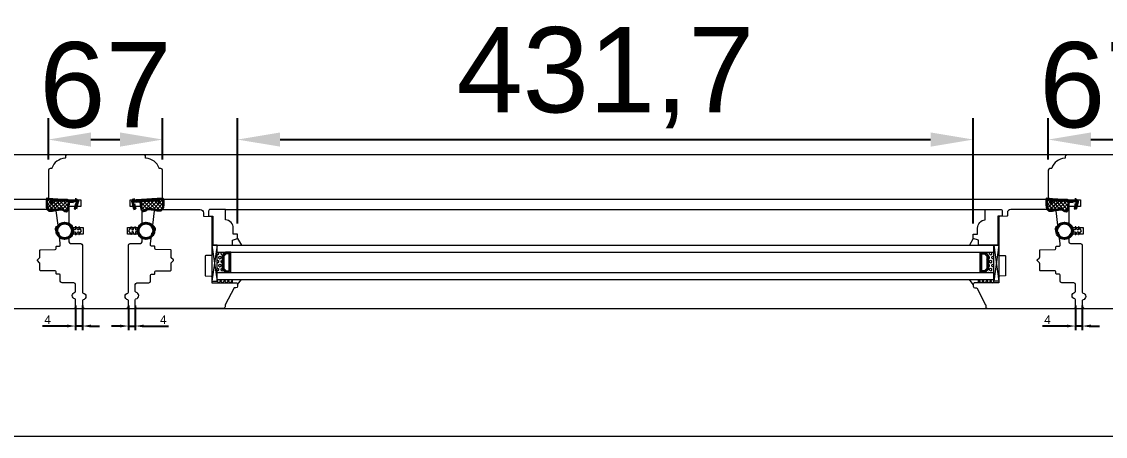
# Model space of a CAD drawing. Header units: millimetres. Extents: x 0 to 182016, y 11 to 3710.
# Drawn here: x 124816 to 125452, y 820 to 1063 of the extents above; entities that cross this region are included whole.
import ezdxf

# ---------------------------------------------------------------- set-up
doc = ezdxf.new("R2010")
doc.units = ezdxf.units.MM
for name, color, linetype, lineweight in [('Matmenys', 10, 'Continuous', 20), ('OTHER', 251, 'Continuous', 13), ('Stakta', 7, 'Continuous', 25), ('Testinės profilio linijos', 7, 'Continuous', 5)]:
    doc.layers.add(name, color=color, linetype=linetype, lineweight=lineweight)
doc.styles.get("Standard").update_dxf_attribs({"font": 'arial.ttf'})
doc.dimstyles.new('2', dxfattribs={"dimscale": 2, "dimtxt": 2.5, "dimasz": 2.5, "dimexe": 1.25, "dimexo": 0.625, "dimtad": 1, "dimtxsty": 'Standard', "dimcen": 2.5, "dimadec": 0, "dimazin": 0, "dimtfac": 1, "dimtmove": 0, "dimatfit": 3, "dimfxl": 1, "dimarcsym": 0})
doc.dimstyles.new('Padidinti matmenys', dxfattribs={"dimscale": 10, "dimtxt": 5, "dimasz": 2.5, "dimexe": 1.25, "dimexo": 0.625, "dimtad": 1, "dimdec": 1, "dimtxsty": 'Standard', "dimcen": 2.5, "dimadec": 0, "dimazin": 0, "dimtfac": 1, "dimtdec": 1, "dimtmove": 0, "dimatfit": 3, "dimfxl": 1, "dimarcsym": 0})

# ---------------------------------------------------------------- blocks, each defined once
blk = doc.blocks.new('*D1820')
at = {"layer": 'Defpoints', "color": 0, "transparency": 16777216}
for p in [(124878.59, 898.18), (124882.59, 898.18), (124878.59, 884.81)]:
    blk.add_point(p, dxfattribs=at)
at = {"layer": 'Matmenys', "color": 0, "lineweight": -2, "transparency": 16777216}
for p, q in [((124878.59, 896.93), (124878.59, 882.31)), ((124882.59, 896.93), (124882.59, 882.31)), ((124873.59, 884.81), (124868.59, 884.81)), ((124878.59, 884.81), (124882.59, 884.81)), ((124887.59, 884.81), (124901.99, 884.81))]:
    blk.add_line(p, q, dxfattribs=at)
at = {"layer": 'Matmenys', "color": 0, "transparency": 16777216}
for points in [[(124873.59, 885.65), (124873.59, 883.98), (124878.59, 884.81)], [(124887.59, 885.65), (124887.59, 883.98), (124882.59, 884.81)]]:
    blk.add_solid(points, dxfattribs=at)
at = {"layer": 'Matmenys', "color": 0, "transparency": 16777216, "insert": (124899.01, 888.56), "char_height": 5, "attachment_point": 5}
blk.add_mtext('4', dxfattribs=at)
blk = doc.blocks.new('*D1838')
at = {"layer": 'Defpoints', "color": 0, "transparency": 16777216}
for p in [(124847.59, 898.18), (124851.59, 898.18), (124851.59, 884.81)]:
    blk.add_point(p, dxfattribs=at)
at = {"layer": 'Matmenys', "color": 0, "lineweight": -2, "transparency": 16777216}
for p, q in [((124847.59, 896.93), (124847.59, 882.31)), ((124851.59, 896.93), (124851.59, 882.31)), ((124842.59, 884.81), (124828.19, 884.81)), ((124851.59, 884.81), (124847.59, 884.81)), ((124856.59, 884.81), (124861.59, 884.81))]:
    blk.add_line(p, q, dxfattribs=at)
at = {"layer": 'Matmenys', "color": 0, "transparency": 16777216}
for points in [[(124842.59, 885.65), (124842.59, 883.98), (124847.59, 884.81)], [(124856.59, 885.65), (124856.59, 883.98), (124851.59, 884.81)]]:
    blk.add_solid(points, dxfattribs=at)
at = {"layer": 'Matmenys', "color": 0, "transparency": 16777216, "insert": (124831.17, 888.56), "char_height": 5, "attachment_point": 5}
blk.add_mtext('4', dxfattribs=at)
blk = doc.blocks.new('*D1850')
at = {"color": 0, "lineweight": -2, "transparency": 16777216}
for p, q in [((124942.59, 944.9), (124942.59, 1006.64)), ((125374.34, 944.9), (125374.34, 1006.64)), ((124967.59, 994.14), (125349.34, 994.14))]:
    blk.add_line(p, q, dxfattribs=at)
at = {"color": 0, "transparency": 16777216}
for points in [[(124967.59, 998.31), (124967.59, 989.98), (124942.59, 994.14)], [(125349.34, 998.31), (125349.34, 989.98), (125374.34, 994.14)]]:
    blk.add_solid(points, dxfattribs=at)
at = {"layer": 'Defpoints', "color": 0, "transparency": 16777216}
for p in [(125374.34, 994.14), (124942.59, 938.65), (125374.34, 938.65)]:
    blk.add_point(p, dxfattribs=at)
at = {"color": 0, "lineweight": 5, "transparency": 16777216, "insert": (125158.46, 1030.44), "char_height": 50, "attachment_point": 5}
blk.add_mtext('431,7', dxfattribs=at)
blk = doc.blocks.new('*D2122')
at = {"color": 0, "lineweight": -2, "transparency": 16777216}
for p, q in [((124831.59, 982.39), (124831.59, 1006.64)), ((124898.59, 982.39), (124898.59, 1006.64)), ((124856.59, 994.14), (124873.59, 994.14))]:
    blk.add_line(p, q, dxfattribs=at)
at = {"color": 0, "transparency": 16777216}
for points in [[(124856.59, 998.31), (124856.59, 989.98), (124831.59, 994.14)], [(124873.59, 998.31), (124873.59, 989.98), (124898.59, 994.14)]]:
    blk.add_solid(points, dxfattribs=at)
at = {"layer": 'Defpoints', "color": 0, "transparency": 16777216}
for p in [(124898.59, 994.14), (124831.59, 976.14), (124898.59, 976.14)]:
    blk.add_point(p, dxfattribs=at)
at = {"color": 0, "lineweight": 5, "transparency": 16777216, "insert": (124865.09, 1025.92), "char_height": 50, "attachment_point": 5}
blk.add_mtext('67', dxfattribs=at)
blk = doc.blocks.new('*D1853')
at = {"layer": 'Defpoints', "color": 0, "transparency": 16777216}
for p in [(125434.34, 898.18), (125438.34, 898.18), (125438.34, 884.81)]:
    blk.add_point(p, dxfattribs=at)
at = {"layer": 'Matmenys', "color": 0, "lineweight": -2, "transparency": 16777216}
for p, q in [((125434.34, 896.93), (125434.34, 882.31)), ((125438.34, 896.93), (125438.34, 882.31)), ((125429.34, 884.81), (125414.94, 884.81)), ((125438.34, 884.81), (125434.34, 884.81)), ((125443.34, 884.81), (125448.34, 884.81))]:
    blk.add_line(p, q, dxfattribs=at)
at = {"layer": 'Matmenys', "color": 0, "transparency": 16777216}
for points in [[(125429.34, 885.65), (125429.34, 883.98), (125434.34, 884.81)], [(125443.34, 885.65), (125443.34, 883.98), (125438.34, 884.81)]]:
    blk.add_solid(points, dxfattribs=at)
at = {"layer": 'Matmenys', "color": 0, "transparency": 16777216, "insert": (125417.92, 888.56), "char_height": 5, "attachment_point": 5}
blk.add_mtext('4', dxfattribs=at)
blk = doc.blocks.new('*D2124')
at = {"color": 0, "lineweight": -2, "transparency": 16777216}
for p, q in [((125418.34, 982.39), (125418.34, 1006.64)), ((125485.34, 982.39), (125485.34, 1006.64)), ((125443.34, 994.14), (125460.34, 994.14))]:
    blk.add_line(p, q, dxfattribs=at)
at = {"color": 0, "transparency": 16777216}
for points in [[(125443.34, 998.31), (125443.34, 989.98), (125418.34, 994.14)], [(125460.34, 998.31), (125460.34, 989.98), (125485.34, 994.14)]]:
    blk.add_solid(points, dxfattribs=at)
at = {"layer": 'Defpoints', "color": 0, "transparency": 16777216}
for p in [(125485.34, 994.14), (125418.34, 976.14), (125485.34, 976.14)]:
    blk.add_point(p, dxfattribs=at)
at = {"color": 0, "lineweight": 5, "transparency": 16777216, "insert": (125451.84, 1025.92), "char_height": 50, "attachment_point": 5}
blk.add_mtext('67', dxfattribs=at)

msp = doc.modelspace()

# ---------------------------------------------------------------- hatches: boundary and pattern name
at = {"lineweight": 0}
h = msp.add_hatch(dxfattribs=at)
h.set_pattern_fill('HEX', color=256, scale=0.25, angle=90, style=0)
h.set_pattern_definition([(90, (106583.3193, -11991.2577), (1.374815, -4e-16), [0.79375, -1.5875]), (330, (106583.3193, -11991.2577), (-0.6874075, -1.190624716), [0.79375, -1.5875]), (30, (106583.3193, -11990.4639), (0.6874075, -1.190624716), [0.79375, -1.5875])])
h.paths.add_polyline_path([(124930.5903236, 916.1506155), (124935.5903236, 916.1506155), (124933.5903236, 918.1506155), (124933.5903236, 926.1506155), (124935.5903236, 928.1506155), (124930.5903236, 928.1513245)])
h = msp.add_hatch(dxfattribs=at)
h.set_pattern_fill('JIS_WOOD', color=256, angle=90, style=0)
h.set_pattern_definition([(45, (106583.3193, -11991.2577), (0.5, -0.5), [])])
h.paths.add_polyline_path([(124933.5903236, 926.1506155), (124933.5903236, 918.1506155), (124935.5903236, 916.1506155), (124938.5903236, 916.1506155), (124938.608057, 928.1871981), (124935.5903236, 928.1506155)])
h.paths.add_polyline_path([(124934.5903236, 918.564829), (124934.5903236, 925.7364019), (124936.0045372, 927.1506155), (124937.5903236, 927.1506155), (124937.5903236, 917.1506155), (124936.0045372, 917.1506155)], flags=16)
h = msp.add_hatch(dxfattribs=at)
h.set_pattern_fill('JIS_WOOD', color=256, angle=90, style=0)
h.set_pattern_definition([(45, (106635.56644, -11991.2577), (0.5, -0.5), [])])
h.paths.add_polyline_path([(125383.3375537, 926.1506155), (125383.3375537, 918.1506155), (125381.3375537, 916.1506155), (125378.3375537, 916.1506155), (125378.3198203, 928.1871981), (125381.3375537, 928.1506155)])
h.paths.add_polyline_path([(125382.3375537, 918.564829), (125382.3375537, 925.7364019), (125380.9233401, 927.1506155), (125379.3375537, 927.1506155), (125379.3375537, 917.1506155), (125380.9233401, 917.1506155)], flags=16)
h = msp.add_hatch(dxfattribs=at)
h.set_pattern_fill('HEX', color=256, scale=0.25, angle=90, style=0)
h.set_pattern_definition([(90, (106635.5664, -11991.2577), (1.374815, -4e-16), [0.79375, -1.5875]), (330, (106635.5664, -11991.2577), (-0.6874075, -1.190624716), [0.79375, -1.5875]), (30, (106635.5664, -11990.4639), (0.6874075, -1.190624716), [0.79375, -1.5875])])
h.paths.add_polyline_path([(125386.3375537, 916.1506155), (125381.3375537, 916.1506155), (125383.3375537, 918.1506155), (125383.3375537, 926.1506155), (125381.3375537, 928.1506155), (125386.3375537, 928.1513245)])
at = {"lineweight": 0, "ltscale": 0.5}
h = msp.add_hatch(dxfattribs=at)
h.set_pattern_fill('ANSI37', color=256, scale=0.5, angle=90, style=0)
h.set_pattern_definition([(135, (124927.0903, 910.1513), (-1.12253, -1.12253), []), (225, (124927.0903, 910.1513), (1.12253, -1.12253), [])])
h.paths.add_polyline_path([(124939.5903236, 912.1513245), (124930.5903236, 912.1513245), (124930.5903236, 910.1513245), (124939.5903236, 910.1513245)])
h = msp.add_hatch(dxfattribs=at)
h.set_pattern_fill('ANSI37', color=256, scale=0.5, angle=90, style=0)
h.set_pattern_definition([(135, (124979.3375, 910.1513), (-1.122532, -1.122532), []), (225, (124979.3375, 910.1513), (1.122532, -1.122532), [])])
h.paths.add_polyline_path([(125377.3375537, 912.1513245), (125386.3375537, 912.1513245), (125386.3375537, 910.1513245), (125377.3375537, 910.1513245)])
at = {"layer": 'Matmenys'}
h = msp.add_hatch(dxfattribs=at)
h.set_pattern_fill('ANSI37', color=252, scale=0.5, angle=-93.5893456117, style=0)
h.set_pattern_definition([(311.4106544, (121266.5648, -271234.8493), (1.190606082, 1.0500540025), []), (41.4106544, (121266.5648, -271234.8493), (-1.0500540025, 1.190606082), [])])
edge = h.paths.add_edge_path()
edge.add_arc((124833.5162077, 958.4569008), 0.1, 86.4106543883, 176.4106543883)
edge.add_line((124833.4164038, 958.4631613), (124833.3193206, 956.9154756))
edge.add_arc((124833.069811, 956.9311268), 0.25, 176.4106543883, 356.4106543883, ccw=False)
edge.add_line((124832.8203014, 956.9467781), (124832.9486871, 958.993483))
edge.add_arc((124833.0484909, 958.9872225), 0.1, 86.410654381, 176.4106543883, ccw=False)
edge.add_line((124833.0547514, 959.0870263), (124833.0594964, 959.1626693))
edge.add_line((124833.0594964, 959.1626693), (124831.0776955, 959.2869837))
edge.add_spline(control_points=[(124831.0776955, 959.2869837), (124830.998537, 959.2751814), (124830.9285453, 959.2640058), (124830.8447945, 959.2422119), (124830.8212302, 959.2328261), (124830.7973472, 959.2201312), (124830.7892876, 959.213882), (124830.7647997, 959.1882931), (124830.7459069, 959.1590561), (124830.7122035, 959.0547364), (124830.6990816, 958.9818041), (124830.6793794, 958.7288211), (124830.6898778, 958.514987), (124830.7092059, 958.0725085), (124830.7136813, 957.8531797), (124830.7147575, 957.4332888), (124830.7117255, 957.2302026), (124830.6990151, 956.6399953), (124830.6858386, 956.2719452), (124830.6861003, 955.5187638), (124830.7045966, 955.1420139), (124830.807783, 954.5489095), (124830.867677, 954.3213385), (124831.0207126, 953.9242373), (124831.103462, 953.7524496), (124831.3074622, 953.4112819), (124831.427577, 953.2450792), (124831.6950221, 952.9539195), (124831.8426958, 952.8303395), (124832.1238803, 952.6706207), (124832.2591766, 952.6230668), (124832.5604754, 952.5634618), (124832.7240754, 952.5527585), (124833.3086722, 952.5665024), (124833.7725878, 952.6612566), (124834.6650839, 952.8329989), (124835.0921641, 952.9166935), (124836.1705128, 953.1278798), (124836.8285633, 953.2616139), (124837.8216652, 953.3865399), (124838.1252664, 953.4170337), (124838.74731, 953.4413692), (124839.0632141, 953.4338284), (124839.6124223, 953.3489441), (124839.8485057, 953.2876054), (124840.2491571, 953.1151451), (124840.4077897, 953.0202966), (124840.7064484, 952.8360283), (124840.8479057, 952.7461708), (124841.1496886, 952.5900877), (124841.3147413, 952.5201175), (124841.679863, 952.4003863), (124841.8808131, 952.3573838), (124842.2202297, 952.3334851), (124842.3622152, 952.3466909), (124842.5574359, 952.4067301), (124842.6227637, 952.4434703), (124842.749487, 952.5520194), (124842.8086649, 952.6240856), (124842.9657424, 952.8881732), (124843.0472421, 953.1292815), (124843.1638594, 953.6796924), (124843.2003909, 953.9878875), (124843.2536624, 954.5841054), (124843.2728849, 954.8716563), (124843.3162443, 955.4021462), (124843.3383805, 955.6504047), (124843.3745948, 956.055207), (124843.3886812, 956.2126103), (124843.4168033, 956.5365427), (124843.4318394, 956.7148599), (124843.5001244, 957.017727), (124843.5357594, 957.135549), (124843.6313562, 957.3480278), (124843.6845031, 957.4419426), (124843.8031439, 957.5871363), (124843.8587661, 957.6421544), (124843.9825333, 957.7312464), (124844.0461603, 957.7641258), (124844.1650244, 957.812294), (124844.2221014, 957.8291752), (124844.3226818, 957.8551191), (124844.3670774, 957.8648367), (124844.4080737, 957.8738726)], knot_values=[0, 0, 0, 0, 0.2245066002, 0.2245066002, 0.377043448, 0.377043448, 0.5295802957, 0.5295802957, 0.8082977366, 0.8082977366, 1.0870151774, 1.0870151774, 1.6244414062, 1.6244414062, 2.161867635, 2.161867635, 2.6992938638, 2.6992938638, 3.7741463214, 3.7741463214, 5.0334406395, 5.0334406395, 5.8656302806, 5.8656302806, 6.5060139406, 6.5060139406, 7.1463976006, 7.1463976006, 7.7996240151, 7.7996240151, 8.3563201169, 8.3563201169, 8.9130162187, 8.9130162187, 10.239934143, 10.239934143, 11.5668520673, 11.5668520673, 13.5970761059, 13.5970761059, 14.4582175179, 14.4582175179, 15.3193589298, 15.3193589298, 15.9856015553, 15.9856015553, 16.5061017172, 16.5061017172, 17.0266018791, 17.0266018791, 17.547102041, 17.547102041, 18.1672448488, 18.1672448488, 18.7176261004, 18.7176261004, 19.1465766047, 19.1465766047, 19.5755271091, 19.5755271091, 20.3898249977, 20.3898249977, 21.2041228863, 21.2041228863, 21.9655448497, 21.9655448497, 22.7269668131, 22.7269668131, 23.2229068178, 23.2229068178, 23.7188468224, 23.7188468224, 24.0184411081, 24.0184411081, 24.2549295987, 24.2549295987, 24.4119994701, 24.4119994701, 24.5501072405, 24.5501072405, 24.6882150108, 24.6882150108, 24.8099116426, 24.8099116426, 24.8099116426, 24.8099116426], degree=3, periodic=0)
edge.add_line((124844.4080737, 957.8738726), (124833.5224682, 958.5567047))
h = msp.add_hatch(dxfattribs=at)
h.set_pattern_fill('ANSI37', color=252, scale=0.5, angle=-180, style=0)
h.set_pattern_definition([(225, (-34748.2947, -1098523.5406), (1.1225320151, -1.1225320151), []), (315, (-34748.2947, -1098523.5406), (1.1225320151, 1.1225320151), [])])
edge = h.paths.add_edge_path()
edge.add_arc((124896.0018765, 958.4569008), 0.1, 363.5893456117, 453.5893456117, ccw=False)
edge.add_line((124896.1016804, 958.4631613), (124896.1987636, 956.9154756))
edge.add_arc((124896.4482732, 956.9311268), 0.25, 183.5893456117, 363.5893456117)
edge.add_line((124896.6977828, 956.9467781), (124896.5693971, 958.993483))
edge.add_arc((124896.4695933, 958.9872225), 0.1, 363.5893456117, 453.589345619)
edge.add_line((124896.4633328, 959.0870263), (124896.4585878, 959.1626693))
edge.add_line((124896.4585878, 959.1626693), (124898.4403887, 959.2869837))
edge.add_spline(control_points=[(124898.4403887, 959.2869837), (124898.5195472, 959.2751814), (124898.5895389, 959.2640058), (124898.6732897, 959.2422119), (124898.696854, 959.2328261), (124898.720737, 959.2201312), (124898.7287967, 959.213882), (124898.7532845, 959.1882931), (124898.7721774, 959.1590561), (124898.8058807, 959.0547364), (124898.8190026, 958.9818041), (124898.8387048, 958.7288211), (124898.8282065, 958.514987), (124898.8088783, 958.0725085), (124898.8044029, 957.8531797), (124898.8033268, 957.4332888), (124898.8063588, 957.2302026), (124898.8190692, 956.6399953), (124898.8322456, 956.2719452), (124898.8319839, 955.5187638), (124898.8134876, 955.1420139), (124898.7103012, 954.5489095), (124898.6504072, 954.3213385), (124898.4973716, 953.9242373), (124898.4146222, 953.7524496), (124898.210622, 953.4112819), (124898.0905072, 953.2450792), (124897.8230621, 952.9539195), (124897.6753884, 952.8303395), (124897.3942039, 952.6706207), (124897.2589077, 952.6230668), (124896.9576088, 952.5634618), (124896.7940088, 952.5527585), (124896.209412, 952.5665024), (124895.7454964, 952.6612566), (124894.8530003, 952.8329989), (124894.4259201, 952.9166935), (124893.3475715, 953.1278798), (124892.6895209, 953.2616139), (124891.696419, 953.3865399), (124891.3928178, 953.4170337), (124890.7707742, 953.4413692), (124890.4548702, 953.4338284), (124889.9056619, 953.3489441), (124889.6695785, 953.2876054), (124889.2689271, 953.1151451), (124889.1102946, 953.0202966), (124888.8116358, 952.8360283), (124888.6701785, 952.7461708), (124888.3683957, 952.5900877), (124888.2033429, 952.5201175), (124887.8382212, 952.4003863), (124887.6372711, 952.3573838), (124887.2978545, 952.3334851), (124887.155869, 952.3466909), (124886.9606483, 952.4067301), (124886.8953205, 952.4434703), (124886.7685972, 952.5520194), (124886.7094194, 952.6240856), (124886.5523418, 952.8881732), (124886.4708421, 953.1292815), (124886.3542248, 953.6796924), (124886.3176933, 953.9878875), (124886.2644218, 954.5841054), (124886.2451994, 954.8716563), (124886.2018399, 955.4021462), (124886.1797037, 955.6504047), (124886.1434894, 956.055207), (124886.129403, 956.2126103), (124886.1012809, 956.5365427), (124886.0862448, 956.7148599), (124886.0179598, 957.017727), (124885.9823248, 957.135549), (124885.886728, 957.3480278), (124885.8335811, 957.4419426), (124885.7149404, 957.5871363), (124885.6593181, 957.6421544), (124885.5355509, 957.7312464), (124885.4719239, 957.7641258), (124885.3530598, 957.812294), (124885.2959828, 957.8291752), (124885.1954024, 957.8551191), (124885.1510068, 957.8648367), (124885.1100105, 957.8738726)], knot_values=[0, 0, 0, 0, 0.2245066002, 0.2245066002, 0.377043448, 0.377043448, 0.5295802957, 0.5295802957, 0.8082977366, 0.8082977366, 1.0870151774, 1.0870151774, 1.6244414062, 1.6244414062, 2.161867635, 2.161867635, 2.6992938638, 2.6992938638, 3.7741463214, 3.7741463214, 5.0334406395, 5.0334406395, 5.8656302806, 5.8656302806, 6.5060139406, 6.5060139406, 7.1463976006, 7.1463976006, 7.7996240151, 7.7996240151, 8.3563201169, 8.3563201169, 8.9130162187, 8.9130162187, 10.239934143, 10.239934143, 11.5668520673, 11.5668520673, 13.5970761059, 13.5970761059, 14.4582175179, 14.4582175179, 15.3193589298, 15.3193589298, 15.9856015553, 15.9856015553, 16.5061017172, 16.5061017172, 17.0266018791, 17.0266018791, 17.547102041, 17.547102041, 18.1672448488, 18.1672448488, 18.7176261004, 18.7176261004, 19.1465766047, 19.1465766047, 19.5755271091, 19.5755271091, 20.3898249977, 20.3898249977, 21.2041228863, 21.2041228863, 21.9655448497, 21.9655448497, 22.7269668131, 22.7269668131, 23.2229068178, 23.2229068178, 23.7188468224, 23.7188468224, 24.0184411081, 24.0184411081, 24.2549295987, 24.2549295987, 24.4119994701, 24.4119994701, 24.5501072405, 24.5501072405, 24.6882150108, 24.6882150108, 24.8099116426, 24.8099116426, 24.8099116426, 24.8099116426], degree=3, periodic=0)
edge.add_line((124885.1100105, 957.8738726), (124895.9956161, 958.5567047))
h = msp.add_hatch(dxfattribs=at)
h.set_pattern_fill('ANSI37', color=252, scale=0.5, angle=-93.5893456117, style=0)
h.set_pattern_definition([(311.4106544, (121853.312, -271234.8493), (1.190606082, 1.0500540025), []), (41.4106544, (121853.312, -271234.8493), (-1.0500540025, 1.190606082), [])])
edge = h.paths.add_edge_path()
edge.add_arc((125420.2634378, 958.4569008), 0.1, 86.4106543883, 176.4106543883)
edge.add_line((125420.163634, 958.4631613), (125420.0665508, 956.9154756))
edge.add_arc((125419.8170412, 956.9311268), 0.25, 176.4106543883, 356.4106543883, ccw=False)
edge.add_line((125419.5675316, 956.9467781), (125419.6959172, 958.993483))
edge.add_arc((125419.7957211, 958.9872225), 0.1, 86.410654381, 176.4106543883, ccw=False)
edge.add_line((125419.8019816, 959.0870263), (125419.8067265, 959.1626693))
edge.add_line((125419.8067265, 959.1626693), (125417.8249256, 959.2869837))
edge.add_spline(control_points=[(125417.8249256, 959.2869837), (125417.7457671, 959.2751814), (125417.6757755, 959.2640058), (125417.5920247, 959.2422119), (125417.5684604, 959.2328261), (125417.5445773, 959.2201312), (125417.5365177, 959.213882), (125417.5120299, 959.1882931), (125417.493137, 959.1590561), (125417.4594337, 959.0547364), (125417.4463117, 958.9818041), (125417.4266096, 958.7288211), (125417.4371079, 958.514987), (125417.4564361, 958.0725085), (125417.4609114, 957.8531797), (125417.4619876, 957.4332888), (125417.4589556, 957.2302026), (125417.4462452, 956.6399953), (125417.4330688, 956.2719452), (125417.4333304, 955.5187638), (125417.4518268, 955.1420139), (125417.5550131, 954.5489095), (125417.6149071, 954.3213385), (125417.7679428, 953.9242373), (125417.8506922, 953.7524496), (125418.0546923, 953.4112819), (125418.1748071, 953.2450792), (125418.4422522, 952.9539195), (125418.5899259, 952.8303395), (125418.8711105, 952.6706207), (125419.0064067, 952.6230668), (125419.3077055, 952.5634618), (125419.4713055, 952.5527585), (125420.0559023, 952.5665024), (125420.5198179, 952.6612566), (125421.412314, 952.8329989), (125421.8393943, 952.9166935), (125422.9177429, 953.1278798), (125423.5757935, 953.2616139), (125424.5688954, 953.3865399), (125424.8724965, 953.4170337), (125425.4945402, 953.4413692), (125425.8104442, 953.4338284), (125426.3596524, 953.3489441), (125426.5957359, 953.2876054), (125426.9963873, 953.1151451), (125427.1550198, 953.0202966), (125427.4536786, 952.8360283), (125427.5951358, 952.7461708), (125427.8969187, 952.5900877), (125428.0619714, 952.5201175), (125428.4270931, 952.4003863), (125428.6280432, 952.3573838), (125428.9674599, 952.3334851), (125429.1094453, 952.3466909), (125429.304666, 952.4067301), (125429.3699938, 952.4434703), (125429.4967172, 952.5520194), (125429.555895, 952.6240856), (125429.7129726, 952.8881732), (125429.7944722, 953.1292815), (125429.9110895, 953.6796924), (125429.947621, 953.9878875), (125430.0008925, 954.5841054), (125430.020115, 954.8716563), (125430.0634744, 955.4021462), (125430.0856106, 955.6504047), (125430.121825, 956.055207), (125430.1359114, 956.2126103), (125430.1640335, 956.5365427), (125430.1790695, 956.7148599), (125430.2473545, 957.017727), (125430.2829896, 957.135549), (125430.3785863, 957.3480278), (125430.4317333, 957.4419426), (125430.550374, 957.5871363), (125430.6059962, 957.6421544), (125430.7297634, 957.7312464), (125430.7933905, 957.7641258), (125430.9122545, 957.812294), (125430.9693316, 957.8291752), (125431.069912, 957.8551191), (125431.1143075, 957.8648367), (125431.1553038, 957.8738726)], knot_values=[0, 0, 0, 0, 0.2245066002, 0.2245066002, 0.377043448, 0.377043448, 0.5295802957, 0.5295802957, 0.8082977366, 0.8082977366, 1.0870151774, 1.0870151774, 1.6244414062, 1.6244414062, 2.161867635, 2.161867635, 2.6992938638, 2.6992938638, 3.7741463214, 3.7741463214, 5.0334406395, 5.0334406395, 5.8656302806, 5.8656302806, 6.5060139406, 6.5060139406, 7.1463976006, 7.1463976006, 7.7996240151, 7.7996240151, 8.3563201169, 8.3563201169, 8.9130162187, 8.9130162187, 10.239934143, 10.239934143, 11.5668520673, 11.5668520673, 13.5970761059, 13.5970761059, 14.4582175179, 14.4582175179, 15.3193589298, 15.3193589298, 15.9856015553, 15.9856015553, 16.5061017172, 16.5061017172, 17.0266018791, 17.0266018791, 17.547102041, 17.547102041, 18.1672448488, 18.1672448488, 18.7176261004, 18.7176261004, 19.1465766047, 19.1465766047, 19.5755271091, 19.5755271091, 20.3898249977, 20.3898249977, 21.2041228863, 21.2041228863, 21.9655448497, 21.9655448497, 22.7269668131, 22.7269668131, 23.2229068178, 23.2229068178, 23.7188468224, 23.7188468224, 24.0184411081, 24.0184411081, 24.2549295987, 24.2549295987, 24.4119994701, 24.4119994701, 24.5501072405, 24.5501072405, 24.6882150108, 24.6882150108, 24.8099116426, 24.8099116426, 24.8099116426, 24.8099116426], degree=3, periodic=0)
edge.add_line((125431.1553038, 957.8738726), (125420.2696983, 958.5567047))

# ---------------------------------------------------------------- linework, layer by layer
at = {"color": 1}
for p, q in [((124831.0334552, 959.5837038), (124846.3582707, 958.6224091)), ((124831.0776955, 959.2869837), (124846.3126402, 958.3313264)), ((124844.4726465, 957.5809045), (124846.2330978, 957.4704749)), ((124898.484629, 959.5837038), (124883.1598136, 958.6224091)), ((124898.4403887, 959.2869837), (124883.205444, 958.3313264)), ((124885.0454377, 957.5809045), (124883.2849864, 957.4704749)), ((125417.7806854, 959.5837038), (125433.1055008, 958.6224091)), ((125417.8249256, 959.2869837), (125433.0598704, 958.3313264)), ((125431.2198767, 957.5809045), (125432.9803279, 957.4704749))]:
    msp.add_line(p, q, dxfattribs=at)
for p, q in [((124832.9486871, 958.993483), (124832.8203014, 956.9467781)), ((124833.0547514, 959.0870263), (124833.0594964, 959.1626693)), ((124848.3130154, 958.1299063), (124833.0547514, 959.0870263)), ((124833.4164038, 958.4631613), (124833.3193206, 956.9154756)), ((124848.3562333, 957.6262126), (124833.5224682, 958.5567047)), ((124847.6313624, 956.6880768), (124846.9028972, 953.4680703)), ((124848.0099428, 959.1507509), (124847.2623021, 959.1976489)), ((124847.2623021, 959.1976489), (124848.3130154, 958.1299063)), ((124848.1190384, 956.5777494), (124847.6313624, 956.6880768)), ((124848.8616957, 957.5945059), (124847.8782492, 953.2474155)), ((124848.0099428, 959.1507509), (124849.0402841, 958.0842862)), ((124848.3562333, 957.6262126), (124848.1190384, 956.5777494)), ((124849.0089816, 957.585267), (124848.8616957, 957.5945059)), ((124849.0402841, 958.0842862), (124849.0089816, 957.585267)), ((124881.5081414, 959.1507509), (124880.4778002, 958.0842862)), ((124880.4778002, 958.0842862), (124880.5091026, 957.585267)), ((124880.5091026, 957.585267), (124880.6563885, 957.5945059)), ((124880.6563885, 957.5945059), (124881.639835, 953.2474155)), ((124881.161851, 957.6262126), (124895.9956161, 958.5567047)), ((124881.161851, 957.6262126), (124881.3990458, 956.5777494)), ((124882.2557821, 959.1976489), (124881.2050689, 958.1299063)), ((124881.2050689, 958.1299063), (124896.4633328, 959.0870263)), ((124881.3990458, 956.5777494), (124881.8867218, 956.6880768)), ((124881.5081414, 959.1507509), (124882.2557821, 959.1976489)), ((124881.8867218, 956.6880768), (124882.615187, 953.4680703)), ((124896.1016804, 958.4631613), (124896.1987636, 956.9154756)), ((124896.4633328, 959.0870263), (124896.4585878, 959.1626693)), ((124896.5693971, 958.993483), (124896.6977828, 956.9467781)), ((125419.6959172, 958.993483), (125419.5675316, 956.9467781)), ((125419.8019816, 959.0870263), (125419.8067265, 959.1626693)), ((125435.0602455, 958.1299063), (125419.8019816, 959.0870263)), ((125420.163634, 958.4631613), (125420.0665508, 956.9154756)), ((125435.1034634, 957.6262126), (125420.2696983, 958.5567047)), ((125434.3785926, 956.6880768), (125433.6501274, 953.4680703)), ((125434.7571729, 959.1507509), (125434.0095322, 959.1976489)), ((125434.0095322, 959.1976489), (125435.0602455, 958.1299063)), ((125434.8662685, 956.5777494), (125434.3785926, 956.6880768)), ((125435.6089258, 957.5945059), (125434.6254793, 953.2474155)), ((125434.7571729, 959.1507509), (125435.7875142, 958.0842862)), ((125435.1034634, 957.6262126), (125434.8662685, 956.5777494)), ((125435.7562117, 957.585267), (125435.6089258, 957.5945059)), ((125435.7875142, 958.0842862), (125435.7562117, 957.585267)), ((124847.8782492, 953.2474155), (124846.9028972, 953.4680703)), ((124881.639835, 953.2474155), (124882.615187, 953.4680703)), ((125434.6254793, 953.2474155), (125433.6501274, 953.4680703))]:
    msp.add_line(p, q)
at = {"lineweight": 9}
for p, q in [((124935.5903236, 953.1513245), (125381.3375537, 953.1513245)), ((124930.5904087, 932.1513245), (125386.3374686, 932.1513245)), ((124930.5904087, 928.1513245), (125386.3374686, 928.1513245)), ((124930.5904087, 916.1513245), (125386.3374686, 916.1513245)), ((124930.5904087, 912.1513245), (125386.3374686, 912.1513245))]:
    msp.add_line(p, q, dxfattribs=at)
at = {"lineweight": 0}
for p, q in [((124942.5903236, 936.1513245), (124944.8769887, 932.1513245)), ((125374.3375537, 936.1513245), (125372.0508886, 932.1513245)), ((124930.5903236, 932.1506155), (124927.5903236, 911.1506155)), ((124927.5903236, 932.1506155), (124930.5903236, 911.1506155)), ((125386.3375537, 932.1506155), (125389.3375537, 911.1506155)), ((125389.3375537, 932.1506155), (125386.3375537, 911.1506155)), ((124939.5903236, 910.1513245), (124939.5903236, 912.1513245)), ((124942.5903236, 909.1513245), (124944.8769887, 912.1513245)), ((125374.3375537, 909.1513245), (125372.0508886, 912.1513245)), ((125377.3375537, 910.1513245), (125377.3375537, 912.1513245)), ((125386.3375537, 910.1513245), (125386.3375537, 913.1513245))]:
    msp.add_line(p, q, dxfattribs=at)
at = {"lineweight": 5}
msp.add_line((124191.8432431, 820.1513245), (126691.8320143, 820.1513245), dxfattribs=at)
at = {"lineweight": 0}
for points in [[(124935.5903236, 947.1513245), (124935.5903236, 953.1513245), (124926.5903236, 953.1513245, 0.4142135624), (124925.5903236, 952.1513245), (124925.5903236, 949.1513245), (124928.0903236, 949.1513245), (124928.0903236, 932.1513245), (124939.5903236, 932.1513245), (124939.5903236, 935.1513245), (124942.5903236, 936.1513245), (124942.5903236, 938.6513245), (124940.0903236, 938.6513245), (124940.0903236, 942.1763874, 0.3851703882), (124935.5903236, 947.1513245)], [(125381.3375537, 947.1513245), (125381.3375537, 953.1513245), (125390.3375537, 953.1513245, -0.4142135624), (125391.3375537, 952.1513245), (125391.3375537, 949.1513245), (125388.8375537, 949.1513245), (125388.8375537, 932.1513245), (125377.3375537, 932.1513245), (125377.3375537, 935.1513245), (125374.3375537, 936.1513245), (125374.3375537, 938.6513245), (125376.8375537, 938.6513245), (125376.8375537, 942.1763874, -0.3851703882), (125381.3375537, 947.1513245)]]:
    msp.add_lwpolyline(points, format="xyb", dxfattribs=at)
for points in [[(124927.5903236, 932.1506155), (124927.5903236, 911.1506155), (124930.5903236, 911.1506155), (124930.5903236, 932.1506155)], [(125389.3375537, 932.1506155), (125389.3375537, 911.1506155), (125386.3375537, 911.1506155), (125386.3375537, 932.1506155)], [(124933.5903236, 926.1506155), (124933.5903236, 918.1506155), (124935.5903236, 916.1506155), (124938.5903236, 916.1506155), (124938.5903236, 928.1506155), (124935.5903236, 928.1506155)], [(124934.5903236, 925.7364019), (124934.5903236, 918.564829), (124936.0045372, 917.1506155), (124937.5903236, 917.1506155), (124937.5903236, 927.1506155), (124936.0045372, 927.1506155)], [(125383.3375537, 926.1506155), (125383.3375537, 918.1506155), (125381.3375537, 916.1506155), (125378.3375537, 916.1506155), (125378.3375537, 928.1506155), (125381.3375537, 928.1506155)], [(125382.3375537, 925.7364019), (125382.3375537, 918.564829), (125380.9233401, 917.1506155), (125379.3375537, 917.1506155), (125379.3375537, 927.1506155), (125380.9233401, 927.1506155)]]:
    msp.add_lwpolyline(points, close=True, dxfattribs=at)
at = {"color": 18, "linetype": 'ByBlock', "true_color": 0x000000}
for centre, radius in [((124841.1078225, 940.6414941), 4.85), ((124841.1078225, 940.6414941), 4.25), ((124888.839939, 940.6414941), 4.85), ((124888.839939, 940.6414941), 4.25), ((125427.8550526, 940.6414941), 4.85), ((125427.8550526, 940.6414941), 4.25)]:
    msp.add_circle(centre, radius, dxfattribs=at)
for centre, radius, start, end in [((124833.069811, 956.9311268), 0.25, 176.4106543908, 356.4106543908), ((124833.0484909, 958.9872225), 0.1, 86.4106543877, 176.4106543908), ((124833.5162077, 958.4569008), 0.1, 86.4106543877, 176.4106543908), ((124896.0018765, 958.4569008), 0.1, 3.5893456092, 93.5893456123), ((124896.4482732, 956.9311268), 0.25, 183.5893456092, 3.5893456092), ((124896.4695933, 958.9872225), 0.1, 3.5893456092, 93.5893456123), ((125419.8170412, 956.9311268), 0.25, 176.4106543908, 356.4106543908), ((125419.7957211, 958.9872225), 0.1, 86.4106543877, 176.4106543908), ((125420.2634378, 958.4569008), 0.1, 86.4106543877, 176.4106543908)]:
    msp.add_arc(centre, radius, start, end)
at = {"color": 1}
for points in [[(124831.0334552, 959.5837038), (124830.6719549, 959.493207), (124830.402414, 958.2193485), (124830.8908033, 953.5269756), (124831.9340011, 952.4369693), (124834.097473, 952.4183529), (124835.7955128, 952.7487268), (124837.9609537, 953.0956431), (124839.9976754, 952.8962144), (124840.8259201, 952.4200454), (124842.6804603, 952.139782), (124843.5729062, 954.8519606), (124843.7000737, 956.3308362), (124843.818045, 957.0181041), (124844.1202507, 957.4599894), (124844.4726465, 957.5809045)], [(124898.484629, 959.5837038), (124898.8461293, 959.493207), (124899.1156702, 958.2193485), (124898.6272809, 953.5269756), (124897.5840831, 952.4369693), (124895.4206112, 952.4183529), (124893.7225714, 952.7487268), (124891.5571305, 953.0956431), (124889.5204089, 952.8962144), (124888.6921641, 952.4200454), (124886.837624, 952.139782), (124885.9451781, 954.8519606), (124885.8180105, 956.3308362), (124885.7000392, 957.0181041), (124885.3978335, 957.4599894), (124885.0454377, 957.5809045)], [(125417.7806854, 959.5837038), (125417.419185, 959.493207), (125417.1496441, 958.2193485), (125417.6380335, 953.5269756), (125418.6812313, 952.4369693), (125420.8447031, 952.4183529), (125422.5427429, 952.7487268), (125424.7081838, 953.0956431), (125426.7449055, 952.8962144), (125427.5731502, 952.4200454), (125429.4276904, 952.139782), (125430.3201363, 954.8519606), (125430.4473038, 956.3308362), (125430.5652752, 957.0181041), (125430.8674808, 957.4599894), (125431.2198767, 957.5809045)]]:
    msp.add_spline(points, degree=3, dxfattribs=at)
for points in [[(124831.0776955, 959.2869837), (124830.998537, 959.2751814), (124830.9285453, 959.2640058), (124830.8447945, 959.2422119), (124830.8212302, 959.2328261), (124830.7973472, 959.2201312), (124830.7892876, 959.213882), (124830.7647997, 959.1882931), (124830.7459069, 959.1590561), (124830.7122035, 959.0547364), (124830.6990816, 958.9818041), (124830.6793794, 958.7288211), (124830.6898778, 958.514987), (124830.7092059, 958.0725085), (124830.7136813, 957.8531797), (124830.7147575, 957.4332888), (124830.7117255, 957.2302026), (124830.6990151, 956.6399953), (124830.6858386, 956.2719452), (124830.6861003, 955.5187638), (124830.7045966, 955.1420139), (124830.807783, 954.5489095), (124830.867677, 954.3213385), (124831.0207126, 953.9242373), (124831.103462, 953.7524496), (124831.3074622, 953.4112819), (124831.427577, 953.2450792), (124831.6950221, 952.9539195), (124831.8426958, 952.8303395), (124832.1238803, 952.6706207), (124832.2591766, 952.6230668), (124832.5604754, 952.5634618), (124832.7240754, 952.5527585), (124833.3086722, 952.5665024), (124833.7725878, 952.6612566), (124834.6650839, 952.8329989), (124835.0921641, 952.9166935), (124836.1705128, 953.1278798), (124836.8285633, 953.2616139), (124837.8216652, 953.3865399), (124838.1252664, 953.4170337), (124838.74731, 953.4413692), (124839.0632141, 953.4338284), (124839.6124223, 953.3489441), (124839.8485057, 953.2876054), (124840.2491571, 953.1151451), (124840.4077897, 953.0202966), (124840.7064484, 952.8360283), (124840.8479057, 952.7461708), (124841.1496886, 952.5900877), (124841.3147413, 952.5201175), (124841.679863, 952.4003863), (124841.8808131, 952.3573838), (124842.2202297, 952.3334851), (124842.3622152, 952.3466909), (124842.5574359, 952.4067301), (124842.6227637, 952.4434703), (124842.749487, 952.5520194), (124842.8086649, 952.6240856), (124842.9657424, 952.8881732), (124843.0472421, 953.1292815), (124843.1638594, 953.6796924), (124843.2003909, 953.9878875), (124843.2536624, 954.5841054), (124843.2728849, 954.8716563), (124843.3162443, 955.4021462), (124843.3383805, 955.6504047), (124843.3745948, 956.055207), (124843.3886812, 956.2126103), (124843.4168033, 956.5365427), (124843.4318394, 956.7148599), (124843.5001244, 957.017727), (124843.5357594, 957.135549), (124843.6313562, 957.3480278), (124843.6845031, 957.4419426), (124843.8031439, 957.5871363), (124843.8587661, 957.6421544), (124843.9825333, 957.7312464), (124844.0461603, 957.7641258), (124844.1650244, 957.812294), (124844.2221014, 957.8291752), (124844.3226818, 957.8551191), (124844.3670774, 957.8648367), (124844.4080737, 957.8738726)], [(124898.4403887, 959.2869837), (124898.5195472, 959.2751814), (124898.5895389, 959.2640058), (124898.6732897, 959.2422119), (124898.696854, 959.2328261), (124898.720737, 959.2201312), (124898.7287967, 959.213882), (124898.7532845, 959.1882931), (124898.7721774, 959.1590561), (124898.8058807, 959.0547364), (124898.8190026, 958.9818041), (124898.8387048, 958.7288211), (124898.8282065, 958.514987), (124898.8088783, 958.0725085), (124898.8044029, 957.8531797), (124898.8033268, 957.4332888), (124898.8063588, 957.2302026), (124898.8190692, 956.6399953), (124898.8322456, 956.2719452), (124898.8319839, 955.5187638), (124898.8134876, 955.1420139), (124898.7103012, 954.5489095), (124898.6504072, 954.3213385), (124898.4973716, 953.9242373), (124898.4146222, 953.7524496), (124898.210622, 953.4112819), (124898.0905072, 953.2450792), (124897.8230621, 952.9539195), (124897.6753884, 952.8303395), (124897.3942039, 952.6706207), (124897.2589077, 952.6230668), (124896.9576088, 952.5634618), (124896.7940088, 952.5527585), (124896.209412, 952.5665024), (124895.7454964, 952.6612566), (124894.8530003, 952.8329989), (124894.4259201, 952.9166935), (124893.3475715, 953.1278798), (124892.6895209, 953.2616139), (124891.696419, 953.3865399), (124891.3928178, 953.4170337), (124890.7707742, 953.4413692), (124890.4548702, 953.4338284), (124889.9056619, 953.3489441), (124889.6695785, 953.2876054), (124889.2689271, 953.1151451), (124889.1102946, 953.0202966), (124888.8116358, 952.8360283), (124888.6701785, 952.7461708), (124888.3683957, 952.5900877), (124888.2033429, 952.5201175), (124887.8382212, 952.4003863), (124887.6372711, 952.3573838), (124887.2978545, 952.3334851), (124887.155869, 952.3466909), (124886.9606483, 952.4067301), (124886.8953205, 952.4434703), (124886.7685972, 952.5520194), (124886.7094194, 952.6240856), (124886.5523418, 952.8881732), (124886.4708421, 953.1292815), (124886.3542248, 953.6796924), (124886.3176933, 953.9878875), (124886.2644218, 954.5841054), (124886.2451994, 954.8716563), (124886.2018399, 955.4021462), (124886.1797037, 955.6504047), (124886.1434894, 956.055207), (124886.129403, 956.2126103), (124886.1012809, 956.5365427), (124886.0862448, 956.7148599), (124886.0179598, 957.017727), (124885.9823248, 957.135549), (124885.886728, 957.3480278), (124885.8335811, 957.4419426), (124885.7149404, 957.5871363), (124885.6593181, 957.6421544), (124885.5355509, 957.7312464), (124885.4719239, 957.7641258), (124885.3530598, 957.812294), (124885.2959828, 957.8291752), (124885.1954024, 957.8551191), (124885.1510068, 957.8648367), (124885.1100105, 957.8738726)], [(125417.8249256, 959.2869837), (125417.7457671, 959.2751814), (125417.6757755, 959.2640058), (125417.5920247, 959.2422119), (125417.5684604, 959.2328261), (125417.5445773, 959.2201312), (125417.5365177, 959.213882), (125417.5120299, 959.1882931), (125417.493137, 959.1590561), (125417.4594337, 959.0547364), (125417.4463117, 958.9818041), (125417.4266096, 958.7288211), (125417.4371079, 958.514987), (125417.4564361, 958.0725085), (125417.4609114, 957.8531797), (125417.4619876, 957.4332888), (125417.4589556, 957.2302026), (125417.4462452, 956.6399953), (125417.4330688, 956.2719452), (125417.4333304, 955.5187638), (125417.4518268, 955.1420139), (125417.5550131, 954.5489095), (125417.6149071, 954.3213385), (125417.7679428, 953.9242373), (125417.8506922, 953.7524496), (125418.0546923, 953.4112819), (125418.1748071, 953.2450792), (125418.4422522, 952.9539195), (125418.5899259, 952.8303395), (125418.8711105, 952.6706207), (125419.0064067, 952.6230668), (125419.3077055, 952.5634618), (125419.4713055, 952.5527585), (125420.0559023, 952.5665024), (125420.5198179, 952.6612566), (125421.412314, 952.8329989), (125421.8393943, 952.9166935), (125422.9177429, 953.1278798), (125423.5757935, 953.2616139), (125424.5688954, 953.3865399), (125424.8724965, 953.4170337), (125425.4945402, 953.4413692), (125425.8104442, 953.4338284), (125426.3596524, 953.3489441), (125426.5957359, 953.2876054), (125426.9963873, 953.1151451), (125427.1550198, 953.0202966), (125427.4536786, 952.8360283), (125427.5951358, 952.7461708), (125427.8969187, 952.5900877), (125428.0619714, 952.5201175), (125428.4270931, 952.4003863), (125428.6280432, 952.3573838), (125428.9674599, 952.3334851), (125429.1094453, 952.3466909), (125429.304666, 952.4067301), (125429.3699938, 952.4434703), (125429.4967172, 952.5520194), (125429.555895, 952.6240856), (125429.7129726, 952.8881732), (125429.7944722, 953.1292815), (125429.9110895, 953.6796924), (125429.947621, 953.9878875), (125430.0008925, 954.5841054), (125430.020115, 954.8716563), (125430.0634744, 955.4021462), (125430.0856106, 955.6504047), (125430.121825, 956.055207), (125430.1359114, 956.2126103), (125430.1640335, 956.5365427), (125430.1790695, 956.7148599), (125430.2473545, 957.017727), (125430.2829896, 957.135549), (125430.3785863, 957.3480278), (125430.4317333, 957.4419426), (125430.550374, 957.5871363), (125430.6059962, 957.6421544), (125430.7297634, 957.7312464), (125430.7933905, 957.7641258), (125430.9122545, 957.812294), (125430.9693316, 957.8291752), (125431.069912, 957.8551191), (125431.1143075, 957.8648367), (125431.1553038, 957.8738726)]]:
    msp.add_open_spline(points, degree=3, knots=[0, 0, 0, 0, 0.2245066002, 0.2245066002, 0.377043448, 0.377043448, 0.5295802957, 0.5295802957, 0.8082977366, 0.8082977366, 1.0870151774, 1.0870151774, 1.6244414062, 1.6244414062, 2.161867635, 2.161867635, 2.6992938638, 2.6992938638, 3.7741463214, 3.7741463214, 5.0334406395, 5.0334406395, 5.8656302806, 5.8656302806, 6.5060139406, 6.5060139406, 7.1463976006, 7.1463976006, 7.7996240151, 7.7996240151, 8.3563201169, 8.3563201169, 8.9130162187, 8.9130162187, 10.239934143, 10.239934143, 11.5668520673, 11.5668520673, 13.5970761059, 13.5970761059, 14.4582175179, 14.4582175179, 15.3193589298, 15.3193589298, 15.9856015553, 15.9856015553, 16.5061017172, 16.5061017172, 17.0266018791, 17.0266018791, 17.547102041, 17.547102041, 18.1672448488, 18.1672448488, 18.7176261004, 18.7176261004, 19.1465766047, 19.1465766047, 19.5755271091, 19.5755271091, 20.3898249977, 20.3898249977, 21.2041228863, 21.2041228863, 21.9655448497, 21.9655448497, 22.7269668131, 22.7269668131, 23.2229068178, 23.2229068178, 23.7188468224, 23.7188468224, 24.0184411081, 24.0184411081, 24.2549295987, 24.2549295987, 24.4119994701, 24.4119994701, 24.5501072405, 24.5501072405, 24.6882150108, 24.6882150108, 24.8099116426, 24.8099116426, 24.8099116426, 24.8099116426], dxfattribs=at)
at = {"layer": 'OTHER'}
for points in [[(124845.9110323, 940.0314679), (124847.3269411, 940.0314679), (124847.3269411, 938.3861865), (124847.8526233, 938.3861865), (124848.5959643, 940.0314679), (124849.3885839, 940.0314679), (124849.3885839, 938.3861865), (124849.6074747, 938.3861865), (124851.110356, 940.6414941), (124849.6074747, 942.8968016), (124849.3885839, 942.8968016), (124849.3885839, 941.2515202), (124848.5959643, 941.2515202), (124847.8526233, 942.8968016), (124847.3269411, 942.8968016), (124847.3269411, 941.2515202), (124845.9110323, 941.2515202)], [(124884.0367291, 940.0314679), (124882.6208203, 940.0314679), (124882.6208203, 938.3861865), (124882.0951381, 938.3861865), (124881.3517972, 940.0314679), (124880.5591775, 940.0314679), (124880.5591775, 938.3861865), (124880.3402867, 938.3861865), (124878.8374055, 940.6414941), (124880.3402867, 942.8968016), (124880.5591775, 942.8968016), (124880.5591775, 941.2515202), (124881.3517972, 941.2515202), (124882.0951381, 942.8968016), (124882.6208203, 942.8968016), (124882.6208203, 941.2515202), (124884.0367291, 941.2515202)], [(125432.6582625, 940.0314679), (125434.0741713, 940.0314679), (125434.0741713, 938.3861865), (125434.5998534, 938.3861865), (125435.3431944, 940.0314679), (125436.1358141, 940.0314679), (125436.1358141, 938.3861865), (125436.3547049, 938.3861865), (125437.8575861, 940.6414941), (125436.3547049, 942.8968016), (125436.1358141, 942.8968016), (125436.1358141, 941.2515202), (125435.3431944, 941.2515202), (125434.5998534, 942.8968016), (125434.0741713, 942.8968016), (125434.0741713, 941.2515202), (125432.6582625, 941.2515202)]]:
    msp.add_lwpolyline(points, dxfattribs=at)
at = {"layer": 'Stakta', "color": 18, "lineweight": 5, "true_color": 0x000000}
for points in [[(124877.0903236, 895.1513245, 0.4142135624), (124878.5903236, 896.6513245), (124878.5903236, 899.7018348, 0.3563939587), (124878.1903236, 900.1917328, -0.8164965809), (124878.1903236, 904.1109163, 0.3563939587), (124878.5903236, 904.6008143), (124878.5903236, 932.1600133, -0.4116598905), (124879.581597, 933.1599753), (124885.5990501, 933.2124888, 0.4116598905), (124886.5903236, 934.2124507), (124886.5903236, 935.845852, 0.2720281141), (124886.33371, 936.2826162, -0.164173551), (124884.1849989, 938.650259), (124878.0903236, 938.650259), (124878.0903236, 942.650259), (124884.1849989, 942.650259, -0.164173551), (124886.33371, 945.0179018, 0.2720281141), (124886.5903236, 945.4546661), (124886.5903236, 954.8513245), (124879.5903236, 954.8513245), (124879.5903236, 958.8513245), (124886.8677665, 958.8513245, -0.2023892741), (124887.581597, 959.1599753), (124897.5990501, 959.2473962, 0.4116598905), (124898.5903236, 960.2473582), (124898.5903236, 976.1425596, 0.4116598905), (124897.5990501, 977.1425215), (124896.806992, 977.1494337, -0.3199404334), (124896.5251689, 977.3540636, 0.3090857966), (124888.8758582, 983.1423468, -0.4001549105), (124888.5903236, 983.4419979), (124888.5903236, 984.1513245, 0.4142135624), (124887.5903236, 985.1513245), (124842.5903236, 985.1513245, 0.4142135624), (124841.5903236, 984.1513245), (124841.5903236, 983.4419979, -0.4001549105), (124841.304789, 983.1423468, 0.3090857966), (124833.6554783, 977.3540636, -0.3199404334), (124833.3736552, 977.1494337), (124832.581597, 977.1425215, 0.4116598905), (124831.5903236, 976.1425596), (124831.5903236, 960.2473582, 0.4116598905), (124832.581597, 959.2473962), (124842.5990501, 959.1599753, -0.2023892741), (124843.3128807, 958.8513245), (124850.5903236, 958.8513245), (124850.5903236, 954.8513245), (124843.5903236, 954.8513245), (124843.5903236, 945.4546661, 0.2720281142), (124843.8469371, 945.0179018, -0.164173551), (124845.9956483, 942.650259), (124852.0903236, 942.650259), (124852.0903236, 938.650259), (124845.9956483, 938.650259, -0.164173551), (124843.8469371, 936.2826162, 0.2720281141), (124843.5903236, 935.845852), (124843.5903236, 934.2124507, 0.4116598905), (124844.581597, 933.2124888), (124850.5990501, 933.1599753, -0.4116598905), (124851.5903236, 932.1600133), (124851.5903236, 904.6008143, 0.3563939587), (124851.9903236, 904.1109163, -0.816496581), (124851.9903236, 900.1917328, 0.3563939587), (124851.5903236, 899.7018348), (124851.5903236, 896.6513245, 0.4142135624), (124853.0903236, 895.1513245)], [(124882.9903236, 900.6917328, 0.8164965809), (124882.9903236, 904.6109163, -0.3563939587), (124882.5903236, 905.1008143), (124882.5903236, 909.0814715, -0.4116598905), (124883.5815971, 910.0814334), (124890.5990501, 910.1426738, 0.4116598905), (124891.5903236, 911.1426358), (124891.5903236, 914.6811612, -0.4040361542), (124892.0728739, 915.1808736), (124893.8007935, 915.2412139, 0.4040262258), (124894.0903236, 915.5410312), (124894.0903236, 916.5941528, -0.4091108014), (124894.5815974, 917.0940766), (124903.2955593, 917.2461794, 0.4091108014), (124903.5903236, 917.5461337), (124903.5903236, 921.5699537, -0.1989123674), (124903.7367702, 921.9235071), (124905.0024556, 923.1891925, 0.4142135624), (124905.0024556, 923.6134566), (124903.7367702, 924.879142, -0.1989123674), (124903.5903236, 925.2326954), (124903.5903236, 929.2565154, 0.4091108014), (124903.2955593, 929.5564697), (124894.5815974, 929.7085724, -0.4091108014), (124894.0903236, 930.2084963), (124894.0903236, 931.2616179, 0.4040262258), (124893.8007935, 931.5614352), (124892.0728739, 931.6217754, -0.4040262258), (124891.5903236, 932.1214709), (124891.5903236, 933.0901619, -0.0305527633), (124891.5977775, 933.2120313), (124892.3394664, 939.2526031, -0.3282648586), (124892.7462762, 939.6835997, 0.7358200833), (124893.2116822, 943.4740271, -0.3282648586), (124892.9212239, 943.9906374), (124893.9381939, 952.2731939, -0.3788661087), (124894.9307401, 953.1513245), (124920.5903236, 953.1513245, -0.4142135624), (124922.5903236, 951.1513245), (124922.5903236, 949.4487179, 0.4116598905), (124922.8877056, 949.1487293), (124927.0946869, 949.1120156, -0.4116598905), (124927.5903236, 948.6120346), (124927.5903236, 926.6818876, -0.4116598905), (124927.0946869, 926.1819067), (124923.8877056, 926.1539198, 0.4116598905), (124923.5903236, 925.8539312), (124923.5903236, 914.4487179, 0.4116598905), (124923.8877056, 914.1487293), (124927.0946869, 914.1207424, -0.4116598905), (124927.5903236, 913.6207615), (124927.5903236, 910.1513245), (124941.5903236, 910.1513245, -0.4142135624), (124942.5903236, 909.1513245), (124942.5903236, 908.1600895, -0.4116598905), (124941.5990501, 907.1601276), (124940.5903236, 907.1513245), (124935.3317555, 897.2613963, 0.1227845609), (124935.2732293, 897.0266605), (124935.2732293, 896.1513245, -0.4142135624), (124934.2732293, 895.1513245), (124883.5903236, 895.1513245, -0.4142135624), (124882.5903236, 896.1513245), (124882.5903236, 900.2018348, -0.3563939587)], [(125433.9375537, 900.6917328, -0.8164965809), (125433.9375537, 904.6109163, 0.3563939587), (125434.3375537, 905.1008143), (125434.3375537, 909.0814715, 0.4116598905), (125433.3462802, 910.0814334), (125426.3288272, 910.1426738, -0.4116598905), (125425.3375537, 911.1426358), (125425.3375537, 914.6811612, 0.4040361542), (125424.8550034, 915.1808736), (125423.1270838, 915.2412139, -0.4040262258), (125422.8375537, 915.5410312), (125422.8375537, 916.5941528, 0.4091108014), (125422.3462799, 917.0940766), (125413.632318, 917.2461794, -0.4091108014), (125413.3375537, 917.5461337), (125413.3375537, 921.5699537, 0.1989123674), (125413.1911071, 921.9235071), (125411.9254217, 923.1891925, -0.4142135624), (125411.9254217, 923.6134566), (125413.1911071, 924.879142, 0.1989123674), (125413.3375537, 925.2326954), (125413.3375537, 929.2565154, -0.4091108014), (125413.632318, 929.5564697), (125422.3462799, 929.7085724, 0.4091108014), (125422.8375537, 930.2084963), (125422.8375537, 931.2616179, -0.4040262258), (125423.1270838, 931.5614352), (125424.8550034, 931.6217754, 0.4040262258), (125425.3375537, 932.1214709), (125425.3375537, 933.0901619, 0.0305527633), (125425.3300999, 933.2120313), (125424.5884109, 939.2526031, 0.3282648586), (125424.1816011, 939.6835997, -0.7358200833), (125423.7161951, 943.4740271, 0.3282648586), (125424.0066534, 943.9906374), (125422.9896834, 952.2731939, 0.3788661087), (125421.9971372, 953.1513245), (125396.3375537, 953.1513245, 0.4142135624), (125394.3375537, 951.1513245), (125394.3375537, 949.4487179, -0.4116598905), (125394.0401717, 949.1487293), (125389.8331904, 949.1120156, 0.4116598905), (125389.3375537, 948.6120346), (125389.3375537, 926.6818876, 0.4116598905), (125389.8331904, 926.1819067), (125393.0401717, 926.1539198, -0.4116598905), (125393.3375537, 925.8539312), (125393.3375537, 914.4487179, -0.4116598905), (125393.0401717, 914.1487293), (125389.8331904, 914.1207424, 0.4116598905), (125389.3375537, 913.6207615), (125389.3375537, 910.1513245), (125375.3375537, 910.1513245, 0.4142135624), (125374.3375537, 909.1513245), (125374.3375537, 908.1600895, 0.4116598905), (125375.3288272, 907.1601276), (125376.3375537, 907.1513245), (125381.5961218, 897.2613963, -0.1227845609), (125381.654648, 897.0266605), (125381.654648, 896.1513245, 0.4142135624), (125382.654648, 895.1513245), (125433.3375537, 895.1513245, 0.4142135624), (125434.3375537, 896.1513245), (125434.3375537, 900.2018348, 0.3563939587)]]:
    msp.add_lwpolyline(points, format="xyb", close=True, dxfattribs=at)
for points in [[(125474.3375537, 985.1513245), (125429.3375537, 985.1513245, 0.4142135624), (125428.3375537, 984.1513245), (125428.3375537, 983.4419979, -0.4001549105), (125428.0520191, 983.1423468, 0.3090857966), (125420.4027084, 977.3540636, -0.3199404334), (125420.1208853, 977.1494337), (125419.3288272, 977.1425215, 0.4116598905), (125418.3375537, 976.1425596), (125418.3375537, 960.2473582, 0.4116598905), (125419.3288272, 959.2473962), (125429.3462803, 959.1599753, -0.2023892741), (125430.0601109, 958.8513245), (125437.3375537, 958.8513245), (125437.3375537, 954.8513245), (125430.3375537, 954.8513245), (125430.3375537, 945.4546661, 0.2720281142), (125430.5941673, 945.0179018, -0.164173551), (125432.7428784, 942.650259), (125438.8375537, 942.650259), (125438.8375537, 938.650259), (125432.7428784, 938.650259, -0.164173551), (125430.5941673, 936.2826162, 0.2720281141), (125430.3375537, 935.845852), (125430.3375537, 934.2124507, 0.4116598905), (125431.3288272, 933.2124888), (125437.3462803, 933.1599753, -0.4116598905), (125438.3375537, 932.1600133), (125438.3375537, 904.6008143, 0.3563939587), (125438.7375537, 904.1109163, -0.816496581), (125438.7375537, 900.1917328, 0.3563939587), (125438.3375537, 899.7018348), (125438.3375537, 896.6513245, 0.4142135624), (125439.8375537, 895.1513245), (125463.8375537, 895.1513245, 0.4142135624)], [(124795.9074179, 895.1513245), (124846.5903236, 895.1513245, 0.4142135624), (124847.5903236, 896.1513245), (124847.5903236, 900.2018348, 0.3563939587), (124847.1903236, 900.6917328, -0.8164965809), (124847.1903236, 904.6109163, 0.3563939587), (124847.5903236, 905.1008143), (124847.5903236, 909.0814715, 0.4116598905), (124846.5990501, 910.0814334), (124839.581597, 910.1426738, -0.4116598905), (124838.5903236, 911.1426358), (124838.5903236, 914.6811612, 0.4040361542), (124838.1077733, 915.1808736), (124836.3798537, 915.2412139, -0.4040262258), (124836.0903236, 915.5410312), (124836.0903236, 916.5941528, 0.4091108014), (124835.5990498, 917.0940766), (124826.8850878, 917.2461794, -0.4091108014), (124826.5903236, 917.5461337), (124826.5903236, 921.5699537, 0.1989123674), (124826.443877, 921.9235071), (124825.1781915, 923.1891925, -0.4142135624), (124825.1781915, 923.6134566), (124826.443877, 924.879142, 0.1989123674), (124826.5903236, 925.2326954), (124826.5903236, 929.2565154, -0.4091108014), (124826.8850878, 929.5564697), (124835.5990498, 929.7085724, 0.4091108014), (124836.0903236, 930.2084963), (124836.0903236, 931.2616179, -0.4040262258), (124836.3798537, 931.5614352), (124838.1077733, 931.6217754, 0.4040262258), (124838.5903236, 932.1214709), (124838.5903236, 933.0901619, 0.0305527633), (124838.5828697, 933.2120313), (124837.8411808, 939.2526031, 0.3282648586), (124837.4343709, 939.6835997, -0.7358200833), (124836.968965, 943.4740271, 0.3282648586), (124837.2594233, 943.9906374), (124836.2424532, 952.2731939, 0.3788661087), (124835.2499071, 953.1513245), (124809.5903236, 953.1513245, 0.4142135624)]]:
    msp.add_lwpolyline(points, format="xyb", dxfattribs=at)
at = {"layer": 'Testinės profilio linijos', "lineweight": 5}
for p, q in [((126602.8319832, 985.1513245), (124300.3432435, 985.1513245)), ((124300.7117061, 959.1513245), (124842.721861, 959.1513245)), ((124887.4587862, 959.1513245), (125429.4690911, 959.1513245)), ((124347.526129, 895.1513245), (126556.1491083, 895.1513245))]:
    msp.add_line(p, q, dxfattribs=at)

# ---------------------------------------------------------------- dimensions: what is measured, and where the dimension line sits
at = {"color": 1, "lineweight": 5}
dim = msp.add_linear_dim(base=(125374.3375537, 994.1441017), p1=(124942.5903236, 938.6513245), p2=(125374.3375537, 938.6513245), dimstyle='Padidinti matmenys', dxfattribs=at)
dim.commit()
dim.dimension.update_dxf_attribs({"geometry": '*D1850', "text_midpoint": (125158.4639387, 1030.4418507)})
for base, p1, p2, picture, middle in [((124898.5903236, 994.1441017), (124831.5903236, 976.1425596), (124898.5903236, 976.1425596), '*D2122', (124865.0903236, 994.1441017)), ((125485.3375537, 994.1441017), (125418.3375537, 976.1425596), (125485.3375537, 976.1425596), '*D2124', (125451.8375537, 994.1441017))]:
    dim = msp.add_linear_dim(base=base, p1=p1, p2=p2, dimstyle='Padidinti matmenys', dxfattribs=at)
    dim.commit()
    dim.dimension.update_dxf_attribs({"geometry": picture, "text_midpoint": middle, "dimtype": 160})
at = {"layer": 'Matmenys'}
for base, p1, p2, picture, middle in [((124851.5903236, 884.8120009), (124847.5903236, 898.1765797), (124851.5903236, 898.1765797), '*D1838', (124831.1694504, 884.8120009)), ((125438.3375537, 884.8120009), (125434.3375537, 898.1765797), (125438.3375537, 898.1765797), '*D1853', (125417.9166806, 884.8120009))]:
    dim = msp.add_linear_dim(base=base, p1=p1, p2=p2, angle=180, dimstyle='2', override={"dimdec": 6}, dxfattribs=at)
    dim.commit()
    dim.dimension.update_dxf_attribs({"geometry": picture, "text_midpoint": middle, "dimtype": 160})
dim = msp.add_linear_dim(base=(124878.5903236, 884.8120009), p1=(124882.5903236, 898.1765797), p2=(124878.5903236, 898.1765797), dimstyle='2', override={"dimdec": 6}, dxfattribs=at)
dim.commit()
dim.dimension.update_dxf_attribs({"geometry": '*D1820', "text_midpoint": (124899.0111967, 884.8120009), "dimtype": 160})

doc.saveas('drawing.dxf')
